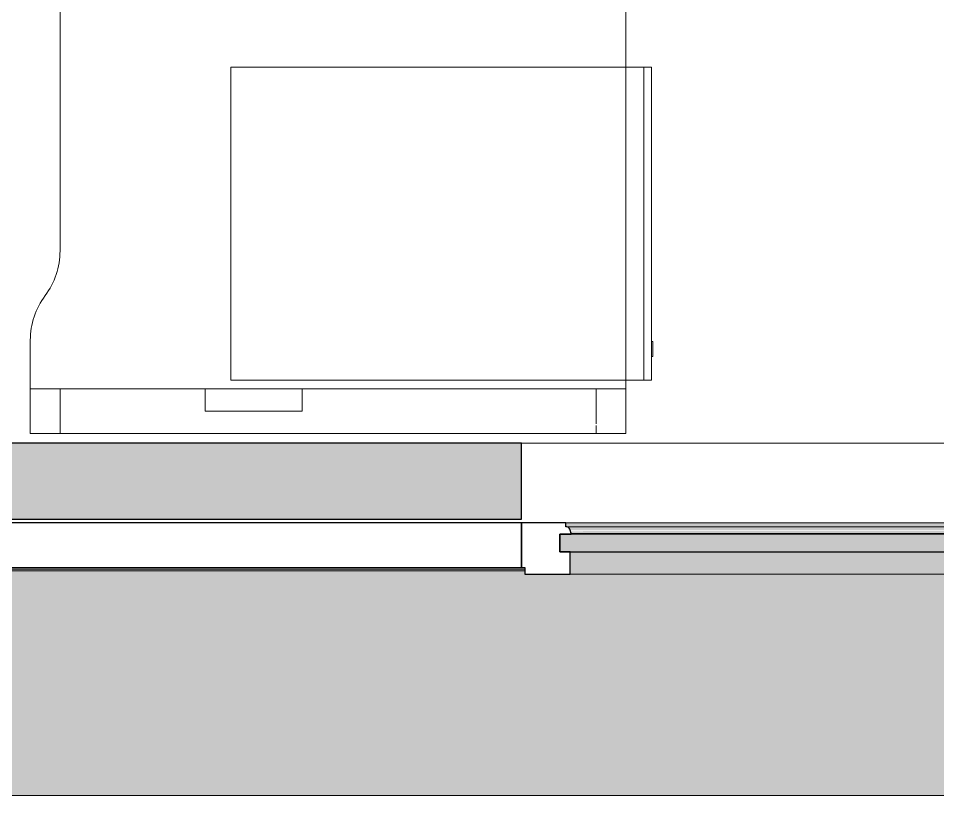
# Model space of a CAD drawing. Header units: millimetres. Extents: x 155927 to 295199, y -4084 to 97293.
# Drawn here: x 181117 to 182352, y 8897 to 9940 of the extents above; entities that cross this region are included whole.
import ezdxf

# ---------------------------------------------------------------- set-up
doc = ezdxf.new("R2010")
doc.units = ezdxf.units.MM
doc.header["$MEASUREMENT"] = 0
for name, color, linetype, lineweight in [('A-GLAZ', 7, 'CONTINUOUS', 9), ('A-WALL-PATT', 7, 'CONTINUOUS', 9), ('I-FURN', 8, 'CONTINUOUS', 9), ('I-WALL', 7, 'CONTINUOUS', 9)]:
    doc.layers.add(name, color=color, linetype=linetype, lineweight=lineweight)

msp = doc.modelspace()

# ---------------------------------------------------------------- hatches: boundary and pattern name
at = {"layer": 'A-GLAZ'}
for points in [[(183130.8, 9257.5), (183133.6, 9258.3), (183133.6, 9262.5), (181852, 9262.5), (181852, 9257.5), (183129.8, 9257.5)], [(183127.8, 9252.6), (183129.6, 9256.2), (183129.8, 9257.5), (181854.9, 9257), (181857.6, 9253.9), (181858.3, 9252.6), (183127.4, 9252.6)], [(182951.1, 9248.6), (183126.4, 9248.6), (183127.6, 9252.6), (181858, 9251.5), (181859.3, 9248.6), (182350.8, 9248.6)], [(183141.6, 9223.6), (183141.6, 9247.5), (181844.1, 9247.5), (181844.1, 9223.6), (182951.1, 9223.6)], [(183127.6, 9193.6), (183127.6, 9223.6), (181858, 9223.6), (181858, 9193.6), (182951.1, 9193.6)], [(183292.8, 8896.6), (183292.8, 8933.6), (183192.8, 8933.6), (183192.8, 9198.3), (183188.5, 9198.3), (183188.5, 9193.6), (181797.2, 9193.6), (181797.2, 9198.3), (180621.5, 9198.3), (180621.5, 9193.6), (179230.2, 9193.6), (179230.2, 9198.3), (178054.5, 9198.3), (178054.5, 9193.6), (176663.2, 9193.6), (176663.2, 9198.3), (176658.8, 9198.3), (176658.8, 8896.6), (183192.8, 8896.6)]]:
    msp.add_hatch(color=256, dxfattribs=at).paths.add_polyline_path(points, flags=0)
h = msp.add_hatch(color=256, dxfattribs=at)
h.paths.add_polyline_path([(181856.4, 9255.8), (181853.6, 9257.5), (181854.9, 9256.4), (181856, 9255.9)], flags=0)
h.paths.add_polyline_path([(179289.4, 9255.8), (179286.6, 9257.5), (179287.9, 9256.4), (179289, 9255.9)], flags=0)
h.paths.add_polyline_path([(176722.4, 9255.8), (176719.6, 9257.5), (176720.9, 9256.4), (176722, 9255.9)], flags=0)
h = msp.add_hatch(color=256, dxfattribs=at)
h.paths.add_polyline_path([(183192.8, 9198.3), (183192.8, 9200.4), (183188.5, 9200.4), (183188.5, 9198.3)], flags=0)
h.paths.add_polyline_path([(181750.5, 9198.3), (181797.2, 9198.3), (181797.2, 9200.4), (180621.5, 9200.4), (180621.5, 9198.3), (181150.1, 9198.3)], flags=0)
h.paths.add_polyline_path([(179220.5, 9198.3), (179230.2, 9198.3), (179230.2, 9200.4), (178054.5, 9200.4), (178054.5, 9198.3), (178748.7, 9198.3)], flags=0)
h.paths.add_polyline_path([(176658.8, 9198.3), (176663.2, 9198.3), (176663.2, 9200.4), (176658.8, 9200.4)], flags=0)
at = {"layer": 'A-WALL-PATT'}
msp.add_hatch(color=256, dxfattribs=at).paths.add_polyline_path([(181792.8, 9267.6), (181792.8, 9369.6), (180625.8, 9369.6), (180625.8, 9267.6), (181750.5, 9267.6)], flags=0)

# ---------------------------------------------------------------- linework, layer by layer
at = {"layer": 'A-GLAZ', "lineweight": 30}
for p, q in [((181792.8, 9262.5), (180625.8, 9262.5)), ((181792.8, 9202.6), (181792.8, 9262.5)), ((181852, 9262.5), (181792.8, 9262.5)), ((181792.8, 9262.5), (181792.8, 9202.6)), ((181852, 9257.5), (181852, 9262.5)), ((181853.6, 9257.5), (181852, 9257.5)), ((181859.3, 9247.5), (181859.3, 9248.6)), ((183141.6, 9247.5), (181844.1, 9247.5)), ((181844.1, 9247.5), (181844.1, 9223.6)), ((181844.1, 9223.6), (181844.1, 9247.5)), ((181844.1, 9247.5), (181859.3, 9247.5)), ((181844.1, 9223.6), (183141.6, 9223.6)), ((181858, 9223.6), (181844.1, 9223.6)), ((181858, 9193.6), (181858, 9223.6)), ((180625.8, 9202.6), (181792.8, 9202.6)), ((181792.8, 9202.6), (181797.2, 9202.6)), ((181797.2, 9202.6), (181797.2, 9193.6)), ((181797.2, 9193.6), (181858, 9193.6))]:
    msp.add_line(p, q, dxfattribs=at)
at = {"layer": 'A-GLAZ'}
for p, q in [((183133.6, 9262.5), (181852, 9262.5)), ((181852, 9257.5), (181853.6, 9257.5)), ((181853.6, 9257.5), (183132.1, 9257.5)), ((181859.3, 9248.6), (183126.4, 9248.6)), ((180621.5, 9200.4), (181797.2, 9200.4)), ((180621.5, 9198.3), (181797.2, 9198.3)), ((181858, 9193.6), (183127.6, 9193.6)), ((176658.8, 8896.6), (183292.8, 8896.6))]:
    msp.add_line(p, q, dxfattribs=at)
at = {"layer": 'A-GLAZ', "lineweight": 30}
for centre, radius, start, end in [((181852.5, 9252.2), 5.36, 3.4261, 78.0476), ((181865.2, 9253), 7.4, 183.4261, 216.5739)]:
    msp.add_arc(centre, radius, start, end, dxfattribs=at)
at = {"layer": 'A-GLAZ'}
for points, knots in [([(181856, 9256.2), (181856, 9256.3), (181855.8, 9256.4), (181855.5, 9256.7), (181855.1, 9256.9), (181854.4, 9257.3), (181853.9, 9257.4), (181853.6, 9257.5)], [0.6, 0.6, 0.6, 0.6, 0.625, 0.7, 0.775, 0.85, 1, 1, 1, 1]), ([(181857.8, 9252.6), (181857.8, 9253), (181857.7, 9253.7), (181857.4, 9254.5), (181857.1, 9254.9), (181857, 9255.1), (181857, 9255.2)], [0, 0, 0, 0, 0.2, 0.3, 0.35, 0.4, 0.4, 0.4, 0.4])]:
    msp.add_open_spline(points, degree=3, knots=knots, dxfattribs=at)
msp.add_open_spline([(181859.3, 9248.6), (181859, 9249), (181858.7, 9249.4), (181858.5, 9249.8)], degree=3, dxfattribs=at)
at = {"layer": 'I-FURN'}
for p, q in [((181932.8, 9382.7), (181932.8, 10982.7)), ((181932.8, 10982.7), (181932.8, 9382.7)), ((181172.8, 10460), (181172.8, 9627.7)), ((181172.8, 9627.7), (181172.8, 10460)), ((181402.1, 9874.3), (181402.1, 9454.3)), ((181932.8, 9874.3), (181402.1, 9874.3)), ((181957.1, 9874.3), (181932.8, 9874.3)), ((181967.1, 9874.3), (181957.1, 9874.3)), ((181957.1, 9874.3), (181957.1, 9454.3)), ((181957.1, 9454.3), (181957.1, 9874.3)), ((181967.1, 9454.3), (181967.1, 9874.3)), ((181132.8, 9507.7), (181132.8, 9382.7)), ((181132.8, 9382.7), (181132.8, 9507.7)), ((181969.1, 9505.9), (181967.1, 9505.9)), ((181969.1, 9505.9), (181969.1, 9485.9)), ((181969.1, 9485.9), (181969.1, 9505.9)), ((181967.1, 9485.9), (181969.1, 9485.9)), ((181402.1, 9454.3), (181932.8, 9454.3)), ((181932.8, 9454.3), (181957.1, 9454.3)), ((181957.1, 9454.3), (181967.1, 9454.3)), ((181172.8, 9442.7), (181132.8, 9442.7)), ((181132.8, 9442.7), (181367.8, 9442.7)), ((181132.8, 9382.7), (181132.8, 9442.7)), ((181132.8, 9382.7), (181132.8, 9442.7)), ((181892.8, 9442.7), (181172.8, 9442.7)), ((181172.8, 9382.7), (181172.8, 9442.7)), ((181172.8, 9382.7), (181172.8, 9442.7)), ((181367.8, 9442.7), (181497.8, 9442.7)), ((181367.8, 9412.7), (181367.8, 9442.7)), ((181367.8, 9412.7), (181367.8, 9442.7)), ((181497.8, 9442.7), (181932.8, 9442.7)), ((181497.8, 9442.7), (181497.8, 9412.7)), ((181497.8, 9412.7), (181497.8, 9442.7)), ((181932.8, 9442.7), (181892.8, 9442.7)), ((181892.8, 9395.6), (181892.8, 9442.7)), ((181892.8, 9395.6), (181892.8, 9442.7)), ((181932.8, 9442.7), (181932.8, 9382.7)), ((181932.8, 9382.7), (181932.8, 9442.7)), ((181497.8, 9412.7), (181367.8, 9412.7)), ((181367.8, 9412.7), (181497.8, 9412.7)), ((181892.8, 9382.7), (181892.8, 9393.3)), ((181892.8, 9382.7), (181892.8, 9393.3)), ((181132.8, 9382.7), (181172.8, 9382.7)), ((181932.8, 9382.7), (181132.8, 9382.7)), ((181132.8, 9382.7), (181932.8, 9382.7)), ((181932.8, 9382.7), (181132.8, 9382.7)), ((181172.8, 9382.7), (181892.8, 9382.7)), ((181892.8, 9382.7), (181932.8, 9382.7))]:
    msp.add_line(p, q, dxfattribs=at)
for centre, start, end in [((181072.8, 9627.7), 323.1301, 0), ((181072.8, 9627.7), 323.1301, 0), ((181232.8, 9507.7), 143.1301, 180), ((181232.8, 9507.7), 143.1301, 180)]:
    msp.add_arc(centre, 100, start, end, dxfattribs=at)
at = {"layer": 'I-WALL', "lineweight": 30}
for p, q in [((181792.8, 9369.6), (180625.8, 9369.6)), ((181792.8, 9267.6), (181792.8, 9369.6)), ((180625.8, 9267.6), (181792.8, 9267.6))]:
    msp.add_line(p, q, dxfattribs=at)
at = {"layer": 'I-WALL'}
msp.add_line((181792.8, 9369.6), (183192.8, 9369.6), dxfattribs=at)

doc.saveas('drawing.dxf')
